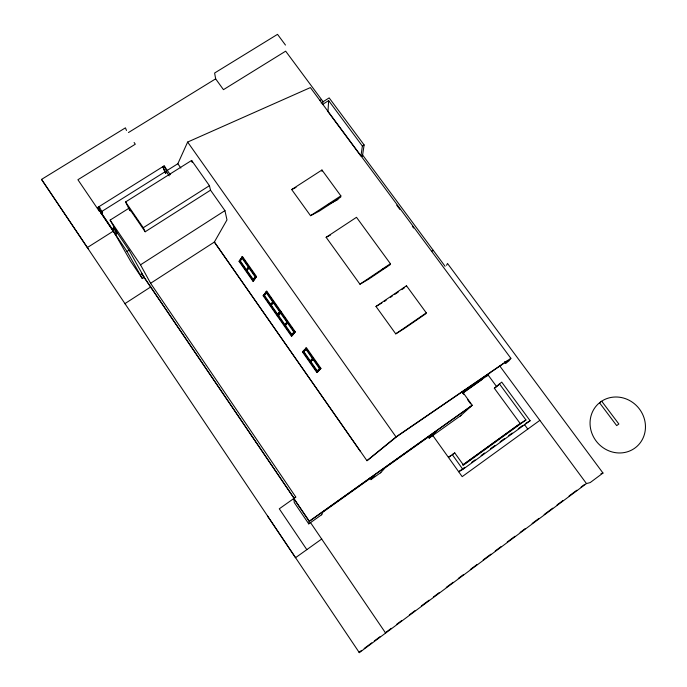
<?xml version="1.0" encoding="UTF-8"?>
<svg xmlns="http://www.w3.org/2000/svg" width="687" height="687" viewBox="0 0 687 687"><rect width="100%" height="100%" fill="white"/><g stroke="black" fill="none" stroke-linecap="round" stroke-linejoin="round"><path stroke-width="1.03" d="M321.885 171.329L321.954 170.007L291.683 189.56L310.524 215.684L319.154 211.201L340.709 197.117L340.846 195.872L321.954 170.007M322.349 104.579L328.635 100.603L327.982 111.612L360.28 155.228M328.635 100.603L362.384 146.073L360.915 156.086L362.599 154.996L445.064 266.281M362.384 156.456L364.119 144.948L329.159 97.889L321.138 102.964M129.766 210.445L125.584 201.944L191.63 160.44L209.423 185.688L210.531 190.179L145.18 231.768L129.027 208.187L110.118 220.098L140.517 264.821L150.599 283.284L295.762 496.984L293.77 498.393L294.294 502.558L308.764 523.889L309.287 521.261L472.227 405.253L462.162 391.392M310.584 522.713L385.63 633.071L385.295 632.779L391.307 628.304M390.388 263.722L390.087 264.744L368.438 279.317L359.945 284.212L326.136 237.324L356.493 217.307L390.388 263.722L359.945 284.212M406.111 286.702L406.481 285.749L426.284 312.868L425.846 313.727L404.136 328.652L395.746 333.856L375.995 306.462L406.481 285.749M321.662 514.821L322.847 512.167L374.982 475.043L370.92 479.724M166.821 170.659L177.847 163.738L187.637 142.063L310.387 87.575L510.87 358.313L508.792 361.027L505.761 363.2L504.576 361.594M446.584 265.285L447.495 263.456L602.988 473.051L590.202 482.575L586.466 483.571L359.327 652.65L41.538 179.401L125.42 127.842L126.494 130.47M505.761 363.2L507.581 360.778L397.361 436.202L366.97 460.711L214.361 242.03L226.976 219.909L224.941 210.626L210.531 190.179M239.067 261.369L242.477 256.569L256.491 276.543L253.58 280.923L252.971 281.232L239.067 261.369L242.477 256.569M239.84 261.455L241.961 258.046L248.29 267.071L246.126 270.429L239.84 261.455L242.571 257.745L244.873 261.026M246.126 270.429L248.359 267.604M246.573 271.064L248.737 267.698L255.083 276.758L252.885 280.081L246.573 271.064L249.347 267.398M252.885 280.081L255.143 277.282M252.971 281.232L256.491 276.543M263.147 295.753L266.745 291.159L295.281 331.838L292.052 335.857L291.451 336.192L263.147 295.753L266.745 291.159M270.326 304.976L273.237 301.464L270.326 304.976L263.945 295.874L266.822 292.31L269.158 295.642M263.945 295.874L266.822 292.31M277.17 314.758L280.124 311.28L277.17 314.758L270.772 305.621L273.684 302.1L277.196 307.106M270.772 305.621L273.684 302.1M278.063 316.029L280.416 312.894L286.891 322.117L284.487 325.209L278.063 316.029L281.026 312.559L282.202 314.242M284.487 325.209L286.891 322.555M284.942 325.853L287.947 322.426L284.942 325.853L291.391 335.067L294.44 331.684L291.391 335.067M291.451 336.192L295.281 331.838M302.469 351.933L306.385 347.674L320.923 368.395L317.48 372.174L316.887 372.526L302.469 351.933L304.393 350.018M303.319 352.105L305.835 349.142L312.405 358.502L309.846 361.422L303.319 352.105L305.809 349.537M309.846 361.422L312.362 358.88M310.301 362.075L313.461 358.812L310.301 362.075L316.853 371.418L320.048 368.198L316.853 371.418M316.887 372.526L320.923 368.395M380.538 472.871L385.158 467.804L436.047 431.556L429.186 438.1L428.078 436.546M462.093 392.492L464.257 390.242M485.984 376.734L490.389 372.354M487.409 375.72L488.122 375.016L496.624 386.618L494.339 388.249L520.214 423.553L462.72 465.09M432.303 435.987L432.81 435.515L462.179 476.641L539.862 420.341M460.299 416.056L472.227 405.253M494.339 388.249L501.716 382.109L530.115 420.736L462.858 469.384L458.676 471.729L464.713 467.358M496.624 386.618L499.535 384.042M360.392 451.385L214.361 242.03M366.97 460.711L396.021 436.898L510.87 358.313M361.628 650.391L359.095 652.272L359.327 652.65M364.17 648.502L371.77 642.843M374.303 640.954L380.22 636.548M396.459 624.466L401.612 620.636M409.332 614.882L415.343 610.408M421.354 605.934L429.083 600.18M433.377 596.986L439.388 592.512M446.258 587.402L453.128 582.284M458.281 578.454L463.433 574.615M470.303 569.506L477.173 564.396M483.184 559.922L490.913 554.169M495.207 550.974L501.218 546.5M507.229 542.026L514.958 536.272M520.111 532.442L525.263 528.604M532.124 523.494L538.994 518.376M544.147 514.546L552.734 508.157M557.028 504.954L563.039 500.479M569.051 496.014L576.779 490.26M581.073 487.066L584.508 484.507M471.617 462.368L475.069 459.869M481.115 455.498L484.567 453.008M490.604 448.637L494.923 445.511M500.102 441.767L504.413 438.649M508.732 435.532L512.184 433.033M518.221 428.662L522.541 425.545M463.012 464.798L519.372 424.077L525.95 419.98L499.363 383.784M525.95 419.98L463.485 465.116L454.742 452.905L448.413 457.362L450.784 455.67M454.742 452.905L452.312 454.648L462.858 469.384M321.765 538.977L295.53 557.715L267.621 516.152L268.205 516.89M471.875 405.57L309.279 521.347L293.787 498.522M308.764 523.889L321.739 514.64M380.847 472.536L371.186 479.414L370.087 477.826M429.186 438.1L460.908 415.498M462.652 393.058L488.122 375.016M463.742 392.483L482.557 379.155M295.771 497.122L279.283 508.809L306.849 549.677M395.746 333.856L426.284 312.868M384.445 301.43L386.171 300.253M390.508 297.308L392.243 296.123M394.845 294.362L398.314 292.001M401.783 289.648L404.385 287.879M431.496 251.476L433.222 250.308M310.524 215.684L340.846 195.872M362.384 146.073L364.119 144.948M150.599 283.284L214.55 241.936M170.273 174.687L164.116 165.876L97.657 207.491L112.926 229.982L114.257 229.132L113.424 227.904L112.084 228.745L130.667 261.318L142.364 278.561L144.193 277.376L129.019 250.162L117.52 233.237L110.118 220.098M140.517 264.821L224.941 210.626M142.364 278.561L127.009 251.442L129.019 250.162M115.51 234.507L117.52 233.237M145.18 231.768L143.257 227.723L209.423 185.688M87.352 247.552L112.96 231.364M319.67 100.637L321.482 99.495M163.652 167.886L164.949 167.078L166.795 172.377L165.515 173.184L162.81 166.692L165.515 173.184M164.682 171.999L100.439 212.309L127.009 251.442M102.578 212.687L101.264 213.511L98.49 208.719L99.821 207.878L98.988 206.658L102.578 212.687L101.762 211.484M128.469 132.531L215.649 78.842L214.61 73.02L277.522 34.35L285.474 45.067M525.933 423.278L530.115 420.736M375.995 306.462L381.903 302.941M382.281 269.338L386.927 266.668M280.957 311.417L277.239 315.891L277.84 315.565M326.136 237.324L330.43 235.023M327.596 204.932L337.987 199.548M291.683 189.56L296.028 187.405M600.97 473.635L602.988 473.051M601.709 401.217L618.858 424.016L616.686 425.614L599.545 402.797M323.397 102.08L285.663 51.164L223.455 89.662L215.649 78.842M396.708 205.173L399.843 209.406M412.372 226.324L413.617 228.015M499.853 366.077L586.466 483.571M524.267 424.291L527.788 429.092M461.836 391.736L463.716 394.329M467.486 399.516L470.621 403.844M187.637 142.063L396.021 436.898M177.847 163.738L180.879 168.057M251.073 269.862L253.383 273.16M270.317 297.299L272.653 300.631M283.379 315.917L286.9 320.941M291.486 327.476L293.255 330M314.053 359.662L315.857 362.221M241.867 256.869L255.882 276.861M266.135 291.477L294.68 332.182M305.792 348.017L320.331 368.747M266.212 292.636L272.627 301.782M273.082 302.426L279.523 311.615M287.338 322.761L293.838 332.027M312.86 359.155L319.446 368.558M240.45 261.146L246.736 270.128M247.183 270.755L253.494 279.764M264.547 295.556L270.927 304.659M271.374 305.294L277.771 314.431M278.664 315.702L285.088 324.882M285.543 325.526L291.992 334.732M303.92 351.761L310.438 361.07M310.893 361.723L317.446 371.066M241.489 263.653L245.122 268.84M247.535 272.292L249.956 275.745M251.159 277.471L253.58 280.923M265.586 298.064L269.261 303.319M270.489 305.062L272.327 307.69M273.555 309.442L277.23 314.689M279.618 318.107L281.988 321.482M286.728 328.249L288.497 330.782M303.671 352.448L304.865 354.157M307.269 357.592L309.674 361.018M312.078 364.453L314.483 367.88M165.971 171.192L169.251 175.889M134.111 142.501L135.296 144.21L77.906 179.728L99.297 211.235M125.652 304.564L124.982 303.594L150.693 286.951L151.26 287.982M125.584 201.944L143.257 227.723M88.159 248.72L41.538 179.401M116 232.455L116.833 233.674L113.424 227.904M116.12 235.555L97.657 207.491M141.299 273.117L294.165 498.315M141.316 273.332L294.191 498.556M293.77 498.393L309.287 521.261M129.027 208.187L130.358 210.9M256.285 442.514L256.457 442.969M164.116 165.876L164.734 167.645M191.63 160.44L192.188 162.458M600.575 401.938L597.896 404.196A28.76 26.913 49.3 0 0 608.639 450.758A28.76 26.913 49.3 0 0 645.325 423.973A28.76 26.913 49.3 0 0 603.547 400.066L600.575 401.938"/></g></svg>
